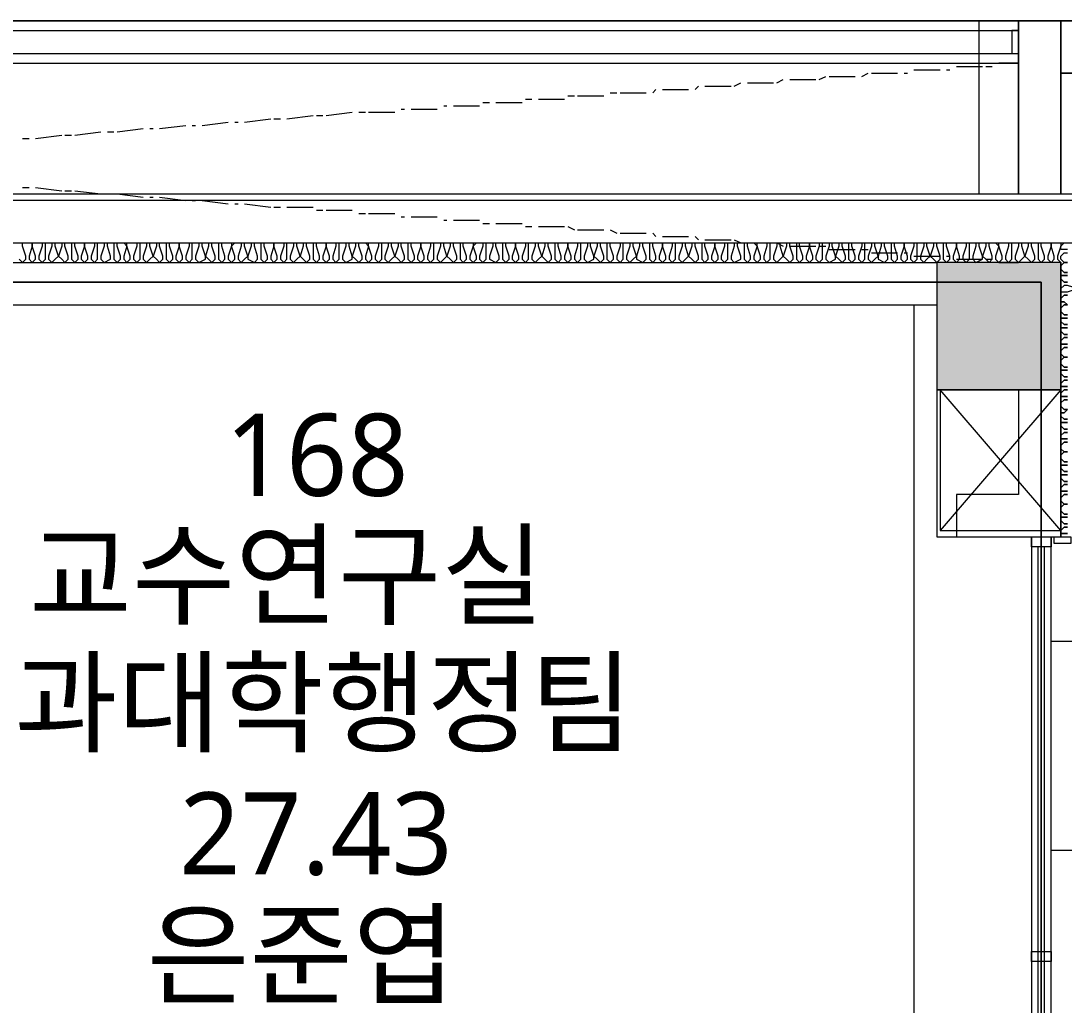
# Model space of a CAD drawing. Header units: millimetres. Extents: x -4011 to 126995, y -1911 to 106700.
# Drawn here: x 76096 to 81062, y 84289 to 88974 of the extents above; entities that cross this region are included whole.
import ezdxf

# ---------------------------------------------------------------- set-up
doc = ezdxf.new("R2010")
doc.units = ezdxf.units.MM
for name, color, linetype in [('PDF_문자', 7, 'Continuous'), ('PDF_솔리드 채우기', 7, 'Continuous'), ('PDF_형상', 7, 'Continuous')]:
    doc.layers.add(name, color=color, linetype=linetype)
doc.styles.add('PDF 맑은 고딕', font='malgun.ttf')

msp = doc.modelspace()

# ---------------------------------------------------------------- linework, layer by layer
at = {"layer": 'PDF_솔리드 채우기', "transparency": 33554559}
for points in [[(80456, 87823.8), (81046.6, 87823.8), (81046.6, 87823.8)], [(80456, 87823.8), (80456, 87217.6), (81046.6, 87217.6)], [(80456, 87823.8), (81046.6, 87823.8), (81046.6, 87217.6)], [(80456, 87217.6), (81046.6, 87217.6), (81046.6, 87217.6)]]:
    msp.add_solid(points, dxfattribs=at)
at = {"layer": 'PDF_형상', "lineweight": 5}
for points in [[(68207.3, 88974.1), (80658, 88974.1)], [(80844.6, 88974.1), (68393.8, 88974.1), (80844.6, 88974.1), (82383.4, 88974.1)], [(80658, 88150.3), (80658, 88974.1), (80844.6, 88974.1), (80844.6, 88150.3), (80844.6, 88974.1), (81046.6, 88974.1), (81046.6, 88150.3), (81046.6, 88974.1), (80844.6, 88974.1), (80844.6, 88150.3)], [(82569.9, 66373.1), (82010.4, 66373.1), (85756.5, 66373.1), (85756.5, 68409.3), (84746.1, 71875.6), (84746.1, 76865.3), (85756.5, 76865.3), (85756.5, 79476.7), (84746.1, 79476.7), (84746.1, 84466.3), (85756.5, 87932.6), (85756.5, 88974.1), (81046.6, 88974.1), (82569.9, 88974.1)], [(68393.8, 88927.5), (80844.6, 88927.5)], [(68393.8, 88818.7), (80844.6, 88818.7)], [(68502.6, 87823.8), (68393.8, 87823.8), (68393.8, 88772), (80844.6, 88772), (80751.3, 88772)], [(80549.2, 88756.5), (80673.6, 88756.5)], [(80689.1, 88756.5), (80720.2, 88756.5)], [(79896.4, 88694.3), (79927.5, 88709.8)], [(79943, 88709.8), (80067.4, 88709.8)], [(80098.4, 88709.8), (80129.5, 88725.4)], [(80145.1, 88725.4), (80269.4, 88725.4)], [(80300.5, 88725.4), (80316.1, 88725.4)], [(80347.2, 88740.9), (80471.5, 88740.9)], [(80502.6, 88740.9), (80518.1, 88740.9)], [(82569.9, 66621.8), (82010.4, 66621.8), (85507.8, 66621.8), (85507.8, 68347.1), (84497.4, 71797.9), (84497.4, 77114), (85507.8, 77114), (85507.8, 79228), (84497.4, 79228), (84497.4, 84544), (85507.8, 87994.8), (85507.8, 88725.4), (81046.6, 88725.4)], [(81046.6, 88150.3), (81046.6, 88725.4), (82569.9, 88725.4)], [(79305.7, 88647.7), (79321.2, 88663.2)], [(79352.3, 88663.2), (79476.7, 88663.2)], [(79492.2, 88663.2), (79523.3, 88678.8)], [(79554.4, 88678.8), (79678.8, 88678.8)], [(79694.3, 88678.8), (79725.4, 88694.3)], [(79756.5, 88694.3), (79880.8, 88694.3)], [(78497.4, 88601), (78528.5, 88601)], [(78559.6, 88601), (78683.9, 88601)], [(78699.5, 88616.6), (78730.6, 88616.6)], [(78746.1, 88616.6), (78870.5, 88616.6)], [(78901.6, 88632.1), (78932.6, 88632.1)], [(78948.2, 88632.1), (79072.5, 88632.1)], [(79103.6, 88632.1), (79119.2, 88647.7)], [(79150.3, 88647.7), (79274.6, 88647.7)], [(77906.7, 88554.4), (77922.3, 88554.4)], [(77953.4, 88554.4), (78077.7, 88554.4)], [(78108.8, 88569.9), (78124.3, 88569.9)], [(78155.4, 88569.9), (78279.8, 88569.9)], [(78295.3, 88585.5), (78326.4, 88585.5)], [(78357.5, 88585.5), (78481.9, 88585.5)], [(77160.6, 88492.2), (77285, 88507.8)], [(77300.5, 88507.8), (77331.6, 88507.8)], [(77362.7, 88507.8), (77487, 88523.3)], [(77502.6, 88523.3), (77533.7, 88523.3)], [(77549.2, 88523.3), (77673.6, 88538.9)], [(77704.7, 88538.9), (77735.7, 88538.9)], [(77751.3, 88538.9), (77875.6, 88538.9)], [(76554.4, 88445.6), (76678.8, 88461.1)], [(76709.8, 88461.1), (76725.4, 88461.1)], [(76756.5, 88461.1), (76880.8, 88476.7)], [(76911.9, 88476.7), (76927.5, 88476.7)], [(76958.5, 88476.7), (77082.9, 88492.2)], [(77114, 88492.2), (77129.5, 88492.2)], [(76103.6, 88414.5), (76134.7, 88414.5)], [(76165.8, 88414.5), (76290.2, 88430.1)], [(76305.7, 88430.1), (76336.8, 88430.1)], [(76352.3, 88430.1), (76476.7, 88445.6)], [(76507.8, 88445.6), (76538.9, 88445.6)], [(76103.6, 88181.3), (76134.7, 88181.3)], [(76165.8, 88181.3), (76290.2, 88165.8)], [(76305.7, 88165.8), (76336.8, 88165.8)], [(76352.3, 88165.8), (76476.7, 88150.3)], [(76507.8, 88150.3), (76538.9, 88150.3)], [(76554.4, 88150.3), (76678.8, 88134.7)], [(76709.8, 88134.7), (76725.4, 88134.7)], [(76756.5, 88134.7), (76880.8, 88119.2)], [(76911.9, 88119.2), (76927.5, 88119.2)], [(76958.5, 88119.2), (77082.9, 88103.6)], [(77114, 88103.6), (77129.5, 88103.6)], [(77160.6, 88103.6), (77285, 88088.1)], [(77300.5, 88088.1), (77331.6, 88088.1)], [(77362.7, 88088.1), (77487, 88088.1)], [(77502.6, 88072.5), (77533.7, 88072.5)], [(77549.2, 88072.5), (77673.6, 88072.5)], [(77704.7, 88057), (77735.7, 88057)], [(77751.3, 88057), (77875.6, 88057)], [(77906.7, 88041.4), (77922.3, 88041.4)], [(77953.4, 88041.4), (78077.7, 88041.4)], [(78108.8, 88025.9), (78124.3, 88025.9)], [(78155.4, 88025.9), (78279.8, 88025.9)], [(78295.3, 88010.4), (78326.4, 88010.4)], [(78357.5, 88010.4), (78481.9, 88010.4)], [(78497.4, 87994.8), (78528.5, 87994.8)], [(78559.6, 87994.8), (78683.9, 87994.8)], [(78699.5, 87994.8), (78730.6, 87979.3)], [(78746.1, 87979.3), (78870.5, 87979.3)], [(78901.6, 87979.3), (78932.6, 87963.7)], [(78948.2, 87963.7), (79072.5, 87963.7)], [(79103.6, 87963.7), (79119.2, 87948.2)], [(73554.4, 87917.1), (81155.4, 87917.1), (81155.4, 86549.2)], [(76088.1, 87839.4), (76103.6, 87823.8), (76119.2, 87839.4), (76119.2, 87854.9), (76103.6, 87901.6), (76103.6, 87917.1), (76119.2, 87917.1), (76134.7, 87917.1), (76150.3, 87917.1), (76150.3, 87901.6), (76150.3, 87917.1), (76165.8, 87917.1), (76181.3, 87917.1), (76196.9, 87917.1), (76196.9, 87901.6), (76181.3, 87854.9), (76181.3, 87839.4), (76196.9, 87823.8), (76212.4, 87839.4), (76212.4, 87854.9), (76212.4, 87901.6), (76212.4, 87917.1), (76228, 87917.1), (76243.5, 87917.1), (76243.5, 87901.6), (76228, 87854.9), (76228, 87839.4), (76243.5, 87823.8), (76259.1, 87839.4), (76274.6, 87854.9), (76259.1, 87901.6), (76259.1, 87917.1), (76274.6, 87917.1), (76290.2, 87917.1), (76290.2, 87901.6), (76274.6, 87854.9), (76290.2, 87839.4), (76305.7, 87823.8), (76321.2, 87839.4), (76321.2, 87854.9), (76305.7, 87901.6), (76305.7, 87917.1), (76321.2, 87917.1), (76336.8, 87917.1), (76336.8, 87901.6), (76336.8, 87854.9), (76336.8, 87839.4), (76352.3, 87823.8), (76367.9, 87839.4), (76367.9, 87854.9), (76352.3, 87901.6), (76352.3, 87917.1), (76367.9, 87917.1), (76383.4, 87917.1), (76399, 87917.1), (76399, 87901.6), (76399, 87917.1), (76414.5, 87917.1), (76430.1, 87917.1), (76445.6, 87917.1), (76445.6, 87901.6), (76430.1, 87854.9), (76430.1, 87839.4), (76445.6, 87823.8), (76461.1, 87839.4), (76461.1, 87854.9), (76461.1, 87901.6), (76461.1, 87917.1), (76476.7, 87917.1), (76492.2, 87917.1), (76492.2, 87901.6), (76476.7, 87854.9), (76476.7, 87839.4), (76492.2, 87823.8), (76523.3, 87839.4), (76523.3, 87854.9), (76507.8, 87901.6), (76507.8, 87917.1), (76523.3, 87917.1), (76538.9, 87917.1), (76538.9, 87901.6), (76538.9, 87854.9), (76538.9, 87839.4), (76554.4, 87823.8), (76569.9, 87839.4), (76569.9, 87854.9), (76554.4, 87901.6), (76554.4, 87917.1), (76569.9, 87917.1), (76585.5, 87917.1), (76601, 87901.6), (76601, 87917.1), (76616.6, 87917.1), (76632.1, 87917.1), (76647.7, 87917.1), (76647.7, 87901.6), (76632.1, 87854.9), (76632.1, 87839.4), (76647.7, 87823.8), (76663.2, 87839.4), (76663.2, 87854.9), (76663.2, 87901.6), (76663.2, 87917.1), (76678.8, 87917.1), (76694.3, 87917.1), (76694.3, 87901.6), (76678.8, 87854.9), (76678.8, 87839.4), (76694.3, 87823.8), (76709.8, 87839.4), (76725.4, 87854.9), (76709.8, 87901.6), (76709.8, 87917.1), (76725.4, 87917.1), (76740.9, 87917.1), (76740.9, 87901.6), (76725.4, 87854.9), (76740.9, 87839.4), (76756.5, 87823.8), (76772, 87839.4), (76772, 87854.9), (76756.5, 87901.6), (76756.5, 87917.1), (76772, 87917.1), (76787.6, 87917.1), (76787.6, 87901.6), (76787.6, 87854.9), (76787.6, 87839.4), (76803.1, 87823.8), (76818.7, 87839.4), (76818.7, 87854.9), (76803.1, 87901.6), (76803.1, 87917.1), (76818.7, 87917.1), (76834.2, 87917.1), (76849.7, 87917.1), (76849.7, 87901.6), (76849.7, 87917.1), (76865.3, 87917.1), (76880.8, 87917.1), (76896.4, 87917.1), (76896.4, 87901.6), (76880.8, 87854.9), (76880.8, 87839.4), (76896.4, 87823.8), (76911.9, 87839.4), (76911.9, 87854.9), (76911.9, 87901.6), (76911.9, 87917.1), (76927.5, 87917.1), (76943, 87917.1), (76943, 87901.6), (76927.5, 87854.9), (76927.5, 87839.4), (76943, 87823.8), (76974.1, 87839.4), (76974.1, 87854.9), (76958.5, 87901.6), (76958.5, 87917.1), (76974.1, 87917.1), (76989.6, 87917.1), (76989.6, 87901.6), (76974.1, 87854.9), (76989.6, 87839.4), (77005.2, 87823.8), (77020.7, 87839.4), (77020.7, 87854.9), (77005.2, 87901.6), (77005.2, 87917.1), (77020.7, 87917.1), (77036.3, 87917.1), (77036.3, 87901.6), (77036.3, 87854.9), (77036.3, 87839.4), (77051.8, 87823.8), (77067.4, 87839.4), (77067.4, 87854.9), (77051.8, 87901.6), (77051.8, 87917.1), (77067.4, 87917.1), (77082.9, 87917.1), (77098.4, 87917.1), (77098.4, 87901.6), (77114, 87917.1), (77129.5, 87917.1), (77145.1, 87917.1), (77145.1, 87901.6), (77129.5, 87854.9), (77129.5, 87839.4), (77145.1, 87823.8), (77160.6, 87839.4), (77176.2, 87854.9), (77160.6, 87901.6), (77160.6, 87917.1), (77176.2, 87917.1), (77191.7, 87917.1), (77191.7, 87901.6), (77176.2, 87854.9), (77176.2, 87839.4), (77207.3, 87823.8), (77222.8, 87839.4), (77222.8, 87854.9), (77207.3, 87901.6), (77207.3, 87917.1), (77222.8, 87917.1), (77238.3, 87917.1), (77238.3, 87901.6), (77238.3, 87854.9), (77238.3, 87839.4), (77253.9, 87823.8), (77269.4, 87839.4), (77269.4, 87854.9), (77253.9, 87901.6), (77253.9, 87917.1), (77269.4, 87917.1), (77285, 87917.1), (77300.5, 87917.1), (77300.5, 87901.6), (77300.5, 87917.1), (77316.1, 87917.1), (77331.6, 87917.1), (77347.1, 87917.1), (77347.1, 87901.6), (77331.6, 87854.9), (77331.6, 87839.4), (77347.1, 87823.8), (77362.7, 87839.4), (77362.7, 87854.9), (77362.7, 87901.6), (77362.7, 87917.1), (77378.2, 87917.1), (77393.8, 87917.1), (77393.8, 87901.6), (77378.2, 87854.9), (77378.2, 87839.4), (77393.8, 87823.8), (77409.3, 87839.4), (77424.9, 87854.9), (77409.3, 87901.6), (77409.3, 87917.1), (77424.9, 87917.1), (77440.4, 87917.1), (77440.4, 87901.6), (77424.9, 87854.9), (77440.4, 87839.4), (77456, 87823.8), (77471.5, 87839.4), (77471.5, 87854.9), (77456, 87901.6), (77456, 87917.1), (77471.5, 87917.1), (77487, 87917.1), (77487, 87901.6), (77487, 87854.9), (77487, 87839.4), (77502.6, 87823.8), (77518.1, 87839.4), (77518.1, 87854.9), (77502.6, 87901.6), (77502.6, 87917.1), (77518.1, 87917.1), (77533.7, 87917.1), (77549.2, 87917.1), (77549.2, 87901.6), (77549.2, 87917.1), (77564.8, 87917.1), (77580.3, 87917.1), (77595.9, 87917.1), (77595.9, 87901.6), (77580.3, 87854.9), (77580.3, 87839.4), (77595.9, 87823.8), (77611.4, 87839.4), (77611.4, 87854.9), (77611.4, 87901.6), (77611.4, 87917.1), (77626.9, 87917.1), (77642.5, 87917.1), (77642.5, 87901.6), (77626.9, 87854.9), (77626.9, 87839.4), (77642.5, 87823.8), (77673.6, 87839.4), (77673.6, 87854.9), (77658, 87901.6), (77658, 87917.1), (77673.6, 87917.1), (77689.1, 87917.1), (77689.1, 87901.6), (77673.6, 87854.9), (77689.1, 87839.4), (77704.7, 87823.8), (77720.2, 87839.4), (77720.2, 87854.9), (77704.7, 87901.6), (77704.7, 87917.1), (77720.2, 87917.1), (77735.7, 87917.1), (77751.3, 87901.6), (77751.3, 87917.1), (77766.8, 87917.1), (77782.4, 87917.1), (77797.9, 87917.1), (77797.9, 87901.6), (77782.4, 87854.9), (77782.4, 87839.4), (77797.9, 87823.8), (77813.5, 87839.4), (77813.5, 87854.9), (77813.5, 87901.6), (77813.5, 87917.1), (77829, 87917.1), (77844.6, 87917.1), (77844.6, 87901.6), (77829, 87854.9), (77829, 87839.4), (77844.6, 87823.8), (77860.1, 87839.4), (77875.6, 87854.9), (77860.1, 87901.6), (77860.1, 87917.1), (77875.6, 87917.1), (77891.2, 87917.1), (77891.2, 87901.6), (77875.6, 87854.9), (77891.2, 87839.4), (77906.7, 87823.8), (77922.3, 87839.4), (77922.3, 87854.9), (77906.7, 87901.6), (77906.7, 87917.1), (77922.3, 87917.1), (77937.8, 87917.1), (77937.8, 87901.6), (77937.8, 87854.9), (77937.8, 87839.4), (77953.4, 87823.8), (77968.9, 87839.4), (77968.9, 87854.9), (77953.4, 87901.6), (77953.4, 87917.1), (77968.9, 87917.1), (77984.5, 87917.1), (78000, 87917.1), (78000, 87901.6), (78000, 87917.1), (78015.5, 87917.1), (78031.1, 87917.1), (78046.6, 87917.1), (78046.6, 87901.6), (78031.1, 87854.9), (78031.1, 87839.4), (78046.6, 87823.8), (78062.2, 87839.4), (78062.2, 87854.9), (78062.2, 87901.6), (78062.2, 87917.1), (78077.7, 87917.1), (78093.3, 87917.1), (78093.3, 87901.6), (78077.7, 87854.9), (78077.7, 87839.4), (78093.3, 87823.8), (78108.8, 87839.4), (78124.3, 87854.9), (78108.8, 87901.6), (78108.8, 87917.1), (78124.3, 87917.1), (78139.9, 87917.1), (78139.9, 87901.6), (78124.3, 87854.9), (78139.9, 87839.4), (78155.4, 87823.8), (78171, 87839.4), (78171, 87854.9), (78155.4, 87901.6), (78155.4, 87917.1), (78171, 87917.1), (78186.5, 87917.1), (78186.5, 87901.6), (78186.5, 87854.9), (78186.5, 87839.4), (78202.1, 87823.8), (78217.6, 87839.4), (78217.6, 87854.9), (78202.1, 87901.6), (78202.1, 87917.1), (78217.6, 87917.1), (78233.2, 87917.1), (78248.7, 87917.1), (78248.7, 87901.6), (78264.2, 87917.1), (78279.8, 87917.1), (78295.3, 87917.1), (78295.3, 87901.6), (78279.8, 87854.9), (78279.8, 87839.4), (78295.3, 87823.8), (78310.9, 87839.4), (78310.9, 87854.9), (78310.9, 87901.6), (78310.9, 87917.1), (78326.4, 87917.1), (78342, 87917.1), (78342, 87901.6), (78326.4, 87854.9), (78326.4, 87839.4), (78357.5, 87823.8), (78373.1, 87839.4), (78373.1, 87854.9), (78357.5, 87901.6), (78357.5, 87917.1), (78373.1, 87917.1), (78388.6, 87917.1), (78388.6, 87901.6), (78388.6, 87854.9), (78388.6, 87839.4), (78404.1, 87823.8), (78419.7, 87839.4), (78419.7, 87854.9), (78404.1, 87901.6), (78404.1, 87917.1), (78419.7, 87917.1), (78435.2, 87917.1), (78450.8, 87917.1), (78450.8, 87901.6), (78450.8, 87917.1), (78466.3, 87917.1), (78481.9, 87917.1), (78497.4, 87917.1), (78497.4, 87901.6), (78481.9, 87854.9), (78481.9, 87839.4), (78497.4, 87823.8), (78512.9, 87839.4), (78512.9, 87854.9), (78512.9, 87901.6), (78512.9, 87917.1), (78528.5, 87917.1), (78544, 87917.1), (78544, 87901.6), (78528.5, 87854.9), (78528.5, 87839.4), (78544, 87823.8), (78559.6, 87839.4), (78575.1, 87854.9), (78559.6, 87901.6), (78559.6, 87917.1), (78575.1, 87917.1), (78590.7, 87917.1), (78590.7, 87901.6), (78575.1, 87854.9), (78590.7, 87839.4), (78606.2, 87823.8), (78621.8, 87839.4), (78621.8, 87854.9), (78606.2, 87901.6), (78606.2, 87917.1), (78621.8, 87917.1), (78637.3, 87917.1), (78637.3, 87901.6), (78637.3, 87854.9), (78637.3, 87839.4), (78652.8, 87823.8), (78668.4, 87839.4), (78668.4, 87854.9), (78652.8, 87901.6), (78652.8, 87917.1), (78668.4, 87917.1), (78683.9, 87917.1), (78699.5, 87917.1), (78699.5, 87901.6), (78699.5, 87917.1), (78715, 87917.1), (78730.6, 87917.1), (78746.1, 87917.1), (78746.1, 87901.6), (78730.6, 87854.9), (78730.6, 87839.4), (78746.1, 87823.8), (78761.7, 87839.4), (78761.7, 87854.9), (78761.7, 87901.6), (78761.7, 87917.1), (78777.2, 87917.1), (78792.7, 87917.1), (78792.7, 87901.6), (78777.2, 87854.9), (78777.2, 87839.4), (78792.7, 87823.8), (78823.8, 87839.4), (78823.8, 87854.9), (78808.3, 87901.6), (78808.3, 87917.1), (78823.8, 87917.1), (78839.4, 87917.1), (78839.4, 87901.6), (78823.8, 87854.9), (78839.4, 87839.4), (78854.9, 87823.8), (78870.5, 87839.4), (78870.5, 87854.9), (78854.9, 87901.6), (78854.9, 87917.1), (78870.5, 87917.1), (78886, 87917.1), (78886, 87901.6), (78886, 87854.9), (78886, 87839.4), (78901.6, 87823.8), (78917.1, 87839.4), (78917.1, 87854.9), (78901.6, 87901.6), (78901.6, 87917.1), (78917.1, 87917.1), (78932.6, 87917.1), (78948.2, 87917.1), (78948.2, 87901.6), (78932.6, 87854.9), (78932.6, 87839.4), (78948.2, 87823.8), (78963.7, 87839.4), (78963.7, 87854.9), (78963.7, 87901.6), (78963.7, 87917.1), (78979.3, 87917.1), (78994.8, 87917.1), (78994.8, 87901.6), (78979.3, 87854.9), (78979.3, 87839.4), (78994.8, 87823.8), (79010.4, 87839.4), (79025.9, 87854.9), (79010.4, 87901.6), (79010.4, 87917.1), (79025.9, 87917.1), (79041.4, 87917.1), (79041.4, 87901.6), (79025.9, 87854.9), (79025.9, 87839.4), (79057, 87823.8), (79072.5, 87839.4), (79072.5, 87854.9), (79057, 87901.6), (79057, 87917.1), (79072.5, 87917.1), (79088.1, 87917.1), (79088.1, 87901.6), (79088.1, 87854.9), (79088.1, 87839.4), (79103.6, 87823.8), (79119.2, 87839.4), (79119.2, 87854.9), (79103.6, 87901.6), (79103.6, 87917.1), (79119.2, 87917.1), (79134.7, 87917.1), (79150.3, 87917.1), (79150.3, 87901.6), (79150.3, 87917.1), (79165.8, 87917.1), (79181.3, 87917.1), (79196.9, 87917.1), (79196.9, 87901.6), (79181.3, 87854.9), (79181.3, 87839.4), (79196.9, 87823.8), (79212.4, 87839.4), (79212.4, 87854.9), (79212.4, 87901.6), (79212.4, 87917.1), (79228, 87917.1), (79243.5, 87917.1), (79243.5, 87901.6), (79228, 87854.9), (79228, 87839.4), (79243.5, 87823.8), (79259.1, 87839.4), (79274.6, 87854.9), (79259.1, 87901.6), (79259.1, 87917.1), (79274.6, 87917.1), (79290.2, 87917.1), (79290.2, 87901.6), (79274.6, 87854.9), (79290.2, 87839.4), (79305.7, 87823.8), (79321.2, 87839.4), (79321.2, 87854.9), (79305.7, 87901.6), (79305.7, 87917.1), (79321.2, 87917.1), (79336.8, 87917.1), (79336.8, 87901.6), (79336.8, 87854.9), (79336.8, 87839.4), (79352.3, 87823.8), (79367.9, 87839.4), (79367.9, 87854.9), (79352.3, 87901.6), (79352.3, 87917.1), (79367.9, 87917.1), (79383.4, 87917.1), (79399, 87917.1), (79399, 87901.6), (79399, 87917.1), (79414.5, 87917.1), (79430, 87917.1), (79445.6, 87917.1), (79445.6, 87901.6), (79430, 87854.9), (79430, 87839.4), (79445.6, 87823.8), (79461.1, 87839.4), (79461.1, 87854.9), (79461.1, 87901.6), (79461.1, 87917.1), (79476.7, 87917.1), (79492.2, 87917.1), (79492.2, 87901.6), (79476.7, 87854.9), (79476.7, 87839.4), (79492.2, 87823.8), (79523.3, 87839.4), (79523.3, 87854.9), (79507.8, 87901.6), (79507.8, 87917.1), (79523.3, 87917.1), (79538.9, 87917.1), (79538.9, 87901.6), (79538.9, 87854.9), (79538.9, 87839.4), (79554.4, 87823.8), (79569.9, 87839.4), (79569.9, 87854.9), (79554.4, 87901.6), (79554.4, 87917.1), (79569.9, 87917.1), (79585.5, 87917.1), (79601, 87901.6), (79601, 87917.1), (79616.6, 87917.1), (79632.1, 87917.1), (79647.7, 87917.1), (79647.7, 87901.6), (79632.1, 87854.9), (79632.1, 87839.4), (79647.7, 87823.8), (79663.2, 87839.4), (79663.2, 87854.9), (79663.2, 87901.6), (79663.2, 87917.1), (79678.8, 87917.1), (79694.3, 87917.1), (79694.3, 87901.6), (79678.8, 87854.9), (79678.8, 87839.4), (79694.3, 87823.8), (79709.8, 87839.4), (79725.4, 87854.9), (79709.8, 87901.6), (79709.8, 87917.1), (79725.4, 87917.1), (79740.9, 87917.1), (79740.9, 87901.6), (79725.4, 87854.9), (79740.9, 87839.4), (79756.5, 87823.8), (79772, 87839.4), (79772, 87854.9), (79756.5, 87901.6), (79880.8, 87901.6)], [(79150.3, 87948.2), (79274.6, 87948.2)], [(79305.7, 87948.2), (79321.2, 87932.6)], [(79352.3, 87932.6), (79476.7, 87932.6)], [(79492.2, 87932.6), (79523.3, 87917.1)], [(79554.4, 87917.1), (79678.8, 87917.1)], [(79694.3, 87917.1), (79725.4, 87901.6)], [(79756.5, 87901.6), (79756.5, 87917.1), (79772, 87917.1), (79787.6, 87917.1), (79787.6, 87901.6), (79787.6, 87854.9), (79787.6, 87839.4), (79803.1, 87823.8), (79818.7, 87839.4), (79818.7, 87854.9), (79803.1, 87901.6), (79803.1, 87917.1), (79818.7, 87917.1), (79834.2, 87917.1), (79849.7, 87917.1), (79849.7, 87901.6), (79849.7, 87917.1), (79865.3, 87917.1), (79880.8, 87917.1), (79896.4, 87917.1), (79896.4, 87901.6), (79927.5, 87901.6)], [(79896.4, 87901.6), (79880.8, 87854.9), (79880.8, 87839.4), (79896.4, 87823.8), (79911.9, 87839.4), (79911.9, 87854.9), (79911.9, 87901.6), (79911.9, 87917.1), (79927.5, 87917.1), (79943, 87917.1), (79943, 87901.6), (79927.5, 87854.9), (79927.5, 87839.4), (79943, 87823.8), (79974.1, 87839.4), (79974.1, 87854.9), (79958.5, 87901.6), (79958.5, 87917.1), (79974.1, 87917.1), (79989.6, 87917.1), (79989.6, 87901.6), (79974.1, 87854.9), (79989.6, 87839.4), (80005.2, 87823.8), (80020.7, 87839.4), (80020.7, 87854.9), (80005.2, 87901.6), (80005.2, 87917.1), (80020.7, 87917.1), (80036.3, 87917.1), (80036.3, 87901.6), (80036.3, 87854.9), (80036.3, 87839.4), (80051.8, 87823.8), (80067.4, 87839.4), (80067.4, 87854.9), (80051.8, 87901.6), (80051.8, 87917.1), (80067.4, 87917.1), (80082.9, 87917.1), (80098.4, 87917.1), (80098.4, 87901.6), (80082.9, 87854.9), (80082.9, 87839.4), (80098.4, 87823.8), (80114, 87839.4), (80114, 87854.9), (80114, 87901.6), (80114, 87917.1), (80129.5, 87917.1), (80145.1, 87917.1), (80145.1, 87901.6), (80129.5, 87854.9), (80129.5, 87839.4), (80145.1, 87823.8), (80160.6, 87839.4), (80176.2, 87854.9), (80160.6, 87901.6), (80160.6, 87917.1), (80176.2, 87917.1), (80191.7, 87917.1), (80191.7, 87901.6), (80176.2, 87854.9), (80176.2, 87839.4), (80207.3, 87823.8), (80222.8, 87839.4), (80222.8, 87854.9), (80207.3, 87901.6), (80207.3, 87917.1), (80222.8, 87917.1), (80238.3, 87917.1), (80238.3, 87901.6), (80238.3, 87854.9), (80238.3, 87839.4), (80253.9, 87823.8), (80269.4, 87839.4), (80269.4, 87854.9), (80253.9, 87901.6), (80253.9, 87917.1), (80269.4, 87917.1), (80285, 87917.1), (80300.5, 87917.1), (80300.5, 87901.6), (80300.5, 87917.1), (80316.1, 87917.1), (80331.6, 87917.1), (80347.2, 87917.1), (80347.2, 87901.6), (80331.6, 87854.9), (80331.6, 87839.4), (80347.2, 87823.8), (80362.7, 87839.4), (80362.7, 87854.9), (80362.7, 87901.6), (80362.7, 87917.1), (80378.2, 87917.1), (80393.8, 87917.1), (80393.8, 87901.6), (80378.2, 87854.9), (80378.2, 87839.4), (80393.8, 87823.8), (80409.3, 87839.4), (80424.9, 87854.9), (80409.3, 87901.6), (80409.3, 87917.1), (80424.9, 87917.1), (80440.4, 87917.1), (80440.4, 87901.6), (80424.9, 87854.9), (80440.4, 87839.4), (80456, 87823.8), (80471.5, 87839.4), (80471.5, 87854.9), (80456, 87901.6), (80456, 87917.1), (80471.5, 87917.1), (80487, 87917.1), (80487, 87901.6), (80487, 87854.9), (80487, 87839.4), (80502.6, 87823.8), (80518.1, 87839.4), (80518.1, 87854.9), (80502.6, 87901.6), (80502.6, 87917.1), (80518.1, 87917.1), (80533.7, 87917.1), (80549.2, 87917.1), (80549.2, 87901.6), (80549.2, 87917.1), (80564.8, 87917.1), (80580.3, 87917.1), (80595.9, 87917.1), (80595.9, 87901.6), (80580.3, 87854.9), (80580.3, 87839.4), (80595.9, 87823.8), (80611.4, 87839.4), (80611.4, 87854.9), (80611.4, 87901.6), (80611.4, 87917.1), (80626.9, 87917.1), (80642.5, 87917.1), (80642.5, 87901.6), (80626.9, 87854.9), (80626.9, 87839.4), (80642.5, 87823.8), (80673.6, 87839.4), (80673.6, 87854.9), (80658, 87901.6), (80658, 87917.1), (80673.6, 87917.1), (80689.1, 87917.1), (80689.1, 87901.6), (80673.6, 87854.9), (80689.1, 87839.4), (80704.7, 87823.8), (80720.2, 87839.4), (80720.2, 87854.9), (80704.7, 87901.6), (80704.7, 87917.1), (80720.2, 87917.1), (80735.8, 87917.1), (80751.3, 87901.6), (80751.3, 87917.1), (80766.8, 87917.1), (80782.4, 87917.1), (80797.9, 87917.1), (80797.9, 87901.6), (80782.4, 87854.9), (80782.4, 87839.4), (80797.9, 87823.8), (80813.5, 87839.4), (80813.5, 87854.9), (80813.5, 87901.6), (80813.5, 87917.1), (80829, 87917.1), (80844.6, 87917.1), (80844.6, 87901.6), (80829, 87854.9), (80829, 87839.4), (80844.6, 87823.8), (80860.1, 87839.4), (80875.6, 87854.9), (80860.1, 87901.6), (80860.1, 87917.1), (80875.6, 87917.1), (80891.2, 87917.1), (80891.2, 87901.6), (80875.6, 87854.9), (80891.2, 87839.4), (80906.7, 87823.8), (80922.3, 87839.4), (80922.3, 87854.9), (80906.7, 87901.6), (80906.7, 87917.1), (80922.3, 87917.1), (80937.8, 87917.1), (80937.8, 87901.6), (80937.8, 87854.9), (80937.8, 87839.4), (80953.4, 87823.8), (80968.9, 87839.4), (80968.9, 87854.9), (80953.4, 87901.6), (80953.4, 87917.1), (80968.9, 87917.1), (80984.5, 87917.1), (81000, 87917.1), (81000, 87901.6), (81000, 87917.1), (81015.5, 87917.1), (81031.1, 87917.1), (81046.6, 87917.1), (81046.6, 87901.6), (81031.1, 87854.9), (81031.1, 87839.4), (81046.6, 87823.8), (81046.6, 86518.1), (81046.6, 87217.6), (80471.5, 86549.2)], [(81077.7, 87886), (81062.2, 87886), (81046.6, 87886), (81046.6, 87901.6), (81062.2, 87917.1), (81077.7, 87917.1)], [(79943, 87886), (80067.4, 87886)], [(80098.4, 87886), (80129.5, 87886)], [(80145.1, 87870.5), (80269.4, 87870.5)], [(80300.5, 87870.5), (80316.1, 87870.5)], [(80347.2, 87854.9), (80471.5, 87854.9)], [(80502.6, 87854.9), (80518.1, 87854.9)], [(81077.7, 87777.2), (81062.2, 87777.2), (81046.6, 87792.7), (81046.6, 87808.3), (81062.2, 87823.8), (81077.7, 87823.8), (81062.2, 87823.8), (81046.6, 87839.4), (81046.6, 87854.9), (81062.2, 87870.5), (81077.7, 87870.5)], [(73554.4, 87823.8), (80456, 87823.8), (80456, 87217.6), (81046.6, 87217.6), (81046.6, 87823.8), (80456, 87823.8)], [(80549.2, 87839.4), (80673.6, 87839.4)], [(80689.1, 87839.4), (80720.2, 87839.4)], [(80751.3, 87823.8), (80844.6, 87823.8)], [(81077.7, 87823.8), (81062.2, 87823.8), (81046.6, 87808.3), (81046.6, 87792.7), (81062.2, 87777.2), (81077.7, 87777.2)], [(81077.7, 87761.7), (81062.2, 87761.7), (81046.6, 87761.7), (81046.6, 87746.1), (81062.2, 87730.6), (81077.7, 87730.6)], [(81077.7, 87730.6), (81062.2, 87730.6), (81046.6, 87746.1), (81046.6, 87761.7), (81062.2, 87761.7), (81077.7, 87761.7)], [(62440.4, 61228), (62440.4, 87730.6), (80953.4, 87730.6), (80953.4, 65269.4)], [(81077.7, 87715), (81062.2, 87715), (81046.6, 87699.5), (81046.6, 87683.9), (81062.2, 87683.9), (81077.7, 87683.9)], [(81077.7, 87668.4), (81062.2, 87668.4), (81046.6, 87652.8), (81046.6, 87637.3), (81062.2, 87637.3), (81077.7, 87621.8)], [(81077.7, 87575.1), (81062.2, 87575.1), (81046.6, 87590.7), (81046.6, 87606.2), (81062.2, 87621.8), (81077.7, 87621.8), (81062.2, 87637.3), (81046.6, 87637.3), (81046.6, 87652.8), (81062.2, 87668.4), (81077.7, 87668.4)], [(73554.4, 87621.8), (80456, 87621.8)], [(80347.2, 87621.8), (80347.2, 83797.9), (80487, 83642.5)], [(81077.7, 87621.8), (81062.2, 87621.8), (81046.6, 87606.2), (81046.6, 87590.7), (81062.2, 87575.1), (81077.7, 87575.1)], [(81077.7, 87559.6), (81062.2, 87559.6), (81046.6, 87559.6), (81046.6, 87544), (81062.2, 87528.5), (81077.7, 87528.5)], [(81077.7, 87528.5), (81062.2, 87528.5), (81046.6, 87544), (81046.6, 87559.6), (81062.2, 87559.6), (81077.7, 87559.6)], [(81077.7, 87512.9), (81062.2, 87512.9), (81046.6, 87512.9), (81046.6, 87497.4), (81062.2, 87481.9), (81077.7, 87481.9)], [(81077.7, 87481.9), (81062.2, 87481.9), (81046.6, 87497.4), (81046.6, 87512.9), (81062.2, 87512.9), (81077.7, 87512.9)], [(81077.7, 87466.3), (81062.2, 87466.3), (81046.6, 87450.8), (81046.6, 87435.2), (81062.2, 87435.2), (81077.7, 87435.2)], [(81077.7, 87435.2), (81062.2, 87435.2), (81046.6, 87435.2), (81046.6, 87450.8), (81062.2, 87466.3), (81077.7, 87466.3)], [(81077.7, 87419.7), (81062.2, 87419.7), (81046.6, 87404.1), (81046.6, 87388.6), (81062.2, 87373.1), (81077.7, 87373.1), (81062.2, 87373.1), (81046.6, 87357.5), (81046.6, 87342), (81062.2, 87326.4), (81077.7, 87326.4)], [(81077.7, 87326.4), (81062.2, 87326.4), (81046.6, 87342), (81046.6, 87357.5), (81062.2, 87373.1), (81077.7, 87373.1), (81062.2, 87373.1), (81046.6, 87388.6), (81046.6, 87404.1), (81062.2, 87419.7), (81077.7, 87419.7)], [(81077.7, 87310.9), (81062.2, 87310.9), (81046.6, 87310.9), (81046.6, 87295.3), (81062.2, 87279.8), (81077.7, 87279.8)], [(81077.7, 87279.8), (81062.2, 87279.8), (81046.6, 87295.3), (81046.6, 87310.9), (81062.2, 87310.9), (81077.7, 87310.9)], [(81077.7, 87264.2), (81062.2, 87264.2), (81046.6, 87248.7), (81046.6, 87233.2), (81062.2, 87233.2), (81077.7, 87233.2)], [(81077.7, 87233.2), (81062.2, 87233.2), (81046.6, 87233.2), (81046.6, 87248.7), (81062.2, 87264.2), (81077.7, 87264.2)], [(80844.6, 87217.6), (80844.6, 86720.2), (80549.2, 86720.2), (80549.2, 86518.1), (81046.6, 86518.1)], [(81077.7, 87217.6), (81062.2, 87217.6), (81046.6, 87202.1), (81046.6, 87186.5), (81062.2, 87186.5), (81077.7, 87186.5)], [(81077.7, 87186.5), (81062.2, 87186.5), (81046.6, 87186.5), (81046.6, 87202.1), (81062.2, 87217.6), (81077.7, 87217.6)], [(81077.7, 87171), (81062.2, 87171), (81046.6, 87155.4), (81046.6, 87139.9), (81062.2, 87124.3), (81077.7, 87124.3), (81062.2, 87108.8), (81046.6, 87108.8), (81046.6, 87093.3), (81062.2, 87077.7), (81077.7, 87077.7)], [(81077.7, 87077.7), (81062.2, 87077.7), (81046.6, 87093.3), (81046.6, 87108.8), (81062.2, 87108.8), (81077.7, 87124.3), (81062.2, 87124.3), (81046.6, 87139.9), (81046.6, 87155.4), (81062.2, 87171), (81077.7, 87171)], [(81077.7, 87062.2), (81062.2, 87062.2), (81046.6, 87062.2), (81046.6, 87046.6), (81062.2, 87031.1), (81077.7, 87031.1)], [(81077.7, 87031.1), (81062.2, 87031.1), (81046.6, 87046.6), (81046.6, 87062.2), (81062.2, 87062.2), (81077.7, 87062.2)], [(81077.7, 87015.5), (81062.2, 87015.5), (81046.6, 87000), (81046.6, 86984.5), (81062.2, 86984.5), (81077.7, 86984.5)], [(81077.7, 86984.5), (81062.2, 86984.5), (81046.6, 86984.5), (81046.6, 87000), (81062.2, 87015.5), (81077.7, 87015.5)], [(81077.7, 86968.9), (81062.2, 86968.9), (81046.6, 86953.4), (81046.6, 86937.8), (81062.2, 86922.3), (81077.7, 86922.3), (81062.2, 86922.3), (81046.6, 86906.7), (81046.6, 86891.2), (81062.2, 86875.6), (81077.7, 86875.6)], [(81077.7, 86875.6), (81062.2, 86875.6), (81046.6, 86891.2), (81046.6, 86906.7), (81062.2, 86922.3), (81077.7, 86922.3), (81062.2, 86922.3), (81046.6, 86937.8), (81046.6, 86953.4), (81062.2, 86968.9), (81077.7, 86968.9)], [(81077.7, 86860.1), (81062.2, 86860.1), (81046.6, 86860.1), (81046.6, 86844.6), (81062.2, 86829), (81077.7, 86829)], [(81077.7, 86829), (81062.2, 86829), (81046.6, 86844.6), (81046.6, 86860.1), (81062.2, 86860.1), (81077.7, 86860.1)], [(81077.7, 86813.5), (81062.2, 86813.5), (81046.6, 86813.5), (81046.6, 86797.9), (81062.2, 86782.4), (81077.7, 86782.4)], [(81077.7, 86782.4), (81062.2, 86782.4), (81046.6, 86797.9), (81046.6, 86813.5), (81062.2, 86813.5), (81077.7, 86813.5)], [(81077.7, 86766.8), (81062.2, 86766.8), (81046.6, 86751.3), (81046.6, 86735.7), (81062.2, 86735.7), (81077.7, 86735.7)], [(81077.7, 86735.7), (81062.2, 86735.7), (81046.6, 86735.7), (81046.6, 86751.3), (81062.2, 86766.8), (81077.7, 86766.8)], [(81077.7, 86720.2), (81062.2, 86720.2), (81046.6, 86704.7), (81046.6, 86689.1), (81062.2, 86673.6), (81077.7, 86673.6), (81062.2, 86673.6), (81046.6, 86658), (81046.6, 86642.5), (81062.2, 86626.9), (81077.7, 86626.9)], [(81077.7, 86626.9), (81062.2, 86626.9), (81046.6, 86642.5), (81046.6, 86658), (81062.2, 86673.6), (81077.7, 86673.6), (81062.2, 86673.6), (81046.6, 86689.1), (81046.6, 86704.7), (81062.2, 86720.2), (81077.7, 86720.2)], [(81077.7, 86611.4), (81062.2, 86611.4), (81046.6, 86611.4), (81046.6, 86595.8), (81062.2, 86580.3), (81077.7, 86580.3)], [(81077.7, 86580.3), (81062.2, 86580.3), (81046.6, 86595.8), (81046.6, 86611.4), (81062.2, 86611.4), (81077.7, 86611.4)], [(81077.7, 86564.8), (81062.2, 86564.8), (81046.6, 86549.2), (81046.6, 86533.7), (81062.2, 86533.7), (81077.7, 86533.7)], [(81077.7, 86533.7), (81062.2, 86533.7), (81046.6, 86533.7), (81046.6, 86549.2), (81062.2, 86564.8), (81077.7, 86564.8)], [(81000, 83922.3), (81000, 86518.1), (81000, 86471.5), (80906.7, 86471.5), (80906.7, 86518.1), (80906.7, 83922.3)], [(80937.8, 83968.9), (80937.8, 86471.5)], [(80968.9, 83968.9), (80968.9, 86471.5)], [(82010.4, 86020.7), (81000, 86020.7)], [(82010.4, 85025.9), (81000, 85025.9)]]:
    msp.add_lwpolyline(points, dxfattribs=at)
for points in [[(80813.5, 88927.5), (80813.5, 88818.7), (80844.6, 88818.7), (80844.6, 88927.5)], [(73554.4, 88119.2), (73523.3, 88150.3), (82010.4, 88150.3), (81979.3, 88119.2)], [(76150.3, 87901.6), (76134.7, 87854.9), (76134.7, 87839.4), (76150.3, 87823.8), (76165.8, 87839.4), (76165.8, 87854.9)], [(76399, 87901.6), (76383.4, 87854.9), (76383.4, 87839.4), (76399, 87823.8), (76414.5, 87839.4), (76414.5, 87854.9)], [(76601, 87901.6), (76585.5, 87854.9), (76585.5, 87839.4), (76601, 87823.8), (76616.6, 87839.4), (76616.6, 87854.9)], [(76849.7, 87901.6), (76834.2, 87854.9), (76834.2, 87839.4), (76849.7, 87823.8), (76865.3, 87839.4), (76865.3, 87854.9)], [(77098.4, 87901.6), (77082.9, 87854.9), (77082.9, 87839.4), (77098.4, 87823.8), (77114, 87839.4), (77114, 87854.9)], [(77300.5, 87901.6), (77285, 87854.9), (77285, 87839.4), (77300.5, 87823.8), (77316.1, 87839.4), (77316.1, 87854.9)], [(77549.2, 87901.6), (77533.7, 87854.9), (77533.7, 87839.4), (77549.2, 87823.8), (77564.8, 87839.4), (77564.8, 87854.9)], [(77751.3, 87901.6), (77735.7, 87854.9), (77735.7, 87839.4), (77751.3, 87823.8), (77766.8, 87839.4), (77766.8, 87854.9)], [(78000, 87901.6), (77984.5, 87854.9), (77984.5, 87839.4), (78000, 87823.8), (78015.5, 87839.4), (78015.5, 87854.9)], [(78248.7, 87901.6), (78233.2, 87854.9), (78233.2, 87839.4), (78248.7, 87823.8), (78264.2, 87839.4), (78264.2, 87854.9)], [(78450.8, 87901.6), (78435.2, 87854.9), (78435.2, 87839.4), (78450.8, 87823.8), (78466.3, 87839.4), (78466.3, 87854.9)], [(78699.5, 87901.6), (78683.9, 87854.9), (78683.9, 87839.4), (78699.5, 87823.8), (78715, 87839.4), (78715, 87854.9)], [(79150.3, 87901.6), (79134.7, 87854.9), (79134.7, 87839.4), (79150.3, 87823.8), (79165.8, 87839.4), (79165.8, 87854.9)], [(79399, 87901.6), (79383.4, 87854.9), (79383.4, 87839.4), (79399, 87823.8), (79414.5, 87839.4), (79414.5, 87854.9)], [(79601, 87901.6), (79585.5, 87854.9), (79585.5, 87839.4), (79601, 87823.8), (79616.6, 87839.4), (79616.6, 87854.9)], [(79849.7, 87901.6), (79834.2, 87854.9), (79834.2, 87839.4), (79849.7, 87823.8), (79865.3, 87839.4), (79865.3, 87854.9)], [(80300.5, 87901.6), (80285, 87854.9), (80285, 87839.4), (80300.5, 87823.8), (80316.1, 87839.4), (80316.1, 87854.9)], [(80549.2, 87901.6), (80533.7, 87854.9), (80533.7, 87839.4), (80549.2, 87823.8), (80564.8, 87839.4), (80564.8, 87854.9)], [(80751.3, 87901.6), (80735.8, 87854.9), (80735.8, 87839.4), (80751.3, 87823.8), (80766.8, 87839.4), (80766.8, 87854.9)], [(81000, 87901.6), (80984.5, 87854.9), (80984.5, 87839.4), (81000, 87823.8), (81015.5, 87839.4), (81015.5, 87854.9)], [(80953.4, 87730.6), (74098.4, 87730.6), (74098.4, 83720.2), (80953.4, 83720.2)], [(81077.7, 87715), (81062.2, 87715), (81046.6, 87699.5), (81046.6, 87683.9), (81062.2, 87683.9), (81077.7, 87683.9), (81124.4, 87699.5)], [(80456, 87217.6), (80456, 86518.1), (81046.6, 86518.1), (81046.6, 87217.6)], [(81046.6, 86549.2), (80471.5, 87217.6), (80471.5, 86549.2)], [(81015.5, 86518.1), (81093.3, 86518.1), (81093.3, 86487), (81015.5, 86487)], [(80906.7, 84497.4), (80906.7, 84544), (81000, 84544), (81000, 84497.4)]]:
    msp.add_lwpolyline(points, close=True, dxfattribs=at)

# ---------------------------------------------------------------- texts
at = {"layer": 'PDF_문자', "char_height": 391.03, "attachment_point": 4, "style": 'PDF 맑은 고딕'}
for s, insert in [('168', (77067.5, 86906)), ('교수연구실', (76134.5, 86315.7)), ('공과대학행정팀', (75575.2, 85709.1)), ('27.43', (76849.9, 85103.1)), ('은준엽', (76694.3, 84512.2))]:
    msp.add_mtext(s, dxfattribs=dict(at, insert=insert))

doc.saveas('drawing.dxf')
